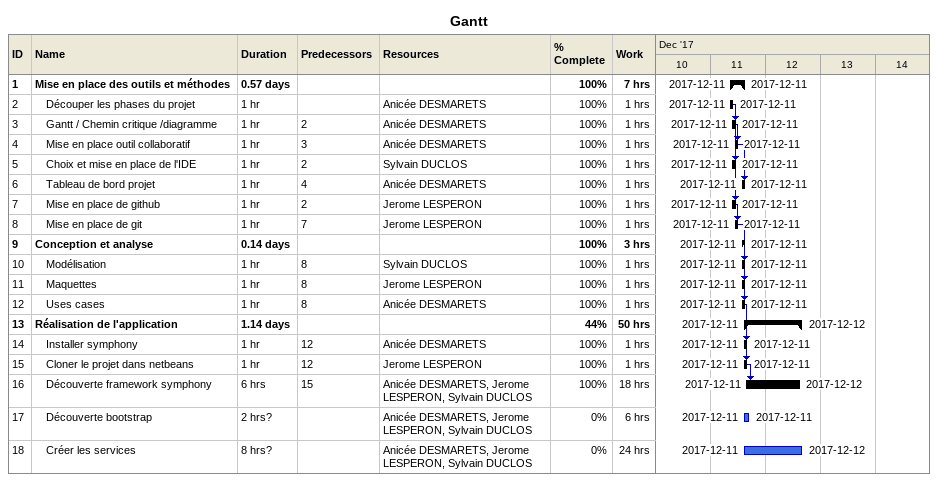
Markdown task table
Gantt

| ID | Level | Task | Duration | Start | Finish | Predecessors | Resources | % complete | Work (h) |
|---|---|---|---|---|---|---|---|---|---|
| 1 | 1 | **Mise en place des outils et méthodes** | 0.57d | 2017-12-11 | 2017-12-11 |  |  | 100 | 7 |
| 2 | 2 | Découper les phases du projet | 1h | 2017-12-11 | 2017-12-11 |  | Anicée DESMARETS | 100 | 1 |
| 3 | 2 | Gantt / Chemin critique /diagramme | 1h | 2017-12-11 | 2017-12-11 | 2 | Anicée DESMARETS | 100 | 1 |
| 4 | 2 | Mise en place outil collaboratif | 1h | 2017-12-11 | 2017-12-11 | 3 | Anicée DESMARETS | 100 | 1 |
| 5 | 2 | Choix et mise en place de l'IDE | 1h | 2017-12-11 | 2017-12-11 | 2 | Sylvain DUCLOS | 100 | 1 |
| 6 | 2 | Tableau de bord projet | 1h | 2017-12-11 | 2017-12-11 | 4 | Anicée DESMARETS | 100 | 1 |
| 7 | 2 | Mise en place de github | 1h | 2017-12-11 | 2017-12-11 | 2 | Jerome LESPERON | 100 | 1 |
| 8 | 2 | Mise en place de git | 1h | 2017-12-11 | 2017-12-11 | 7 | Jerome LESPERON | 100 | 1 |
| 9 | 1 | **Conception et analyse** | 0.14d | 2017-12-11 | 2017-12-11 |  |  | 100 | 3 |
| 10 | 2 | Modélisation | 1h | 2017-12-11 | 2017-12-11 | 8 | Sylvain DUCLOS | 100 | 1 |
| 11 | 2 | Maquettes | 1h | 2017-12-11 | 2017-12-11 | 8 | Jerome LESPERON | 100 | 1 |
| 12 | 2 | Uses cases | 1h | 2017-12-11 | 2017-12-11 | 8 | Anicée DESMARETS | 100 | 1 |
| 13 | 1 | **Réalisation de l'application** | 1.14d | 2017-12-11 | 2017-12-12 |  |  | 44 | 50 |
| 14 | 2 | Installer symphony | 1h | 2017-12-11 | 2017-12-11 | 12 | Anicée DESMARETS | 100 | 1 |
| 15 | 2 | Cloner le projet dans netbeans | 1h | 2017-12-11 | 2017-12-11 | 12 | Jerome LESPERON | 100 | 1 |
| 16 | 2 | Découverte framework symphony | 6h | 2017-12-11 | 2017-12-12 | 15 | Anicée DESMARETS, Jerome LESPERON, Sylvain DUCLOS | 100 | 18 |
| 17 | 2 | Découverte bootstrap | 2h? | 2017-12-11 | 2017-12-11 |  | Anicée DESMARETS, Jerome LESPERON, Sylvain DUCLOS | 0 | 6 |
| 18 | 2 | Créer les services | 8h? | 2017-12-11 | 2017-12-12 |  | Anicée DESMARETS, Jerome LESPERON, Sylvain DUCLOS | 0 | 24 |
